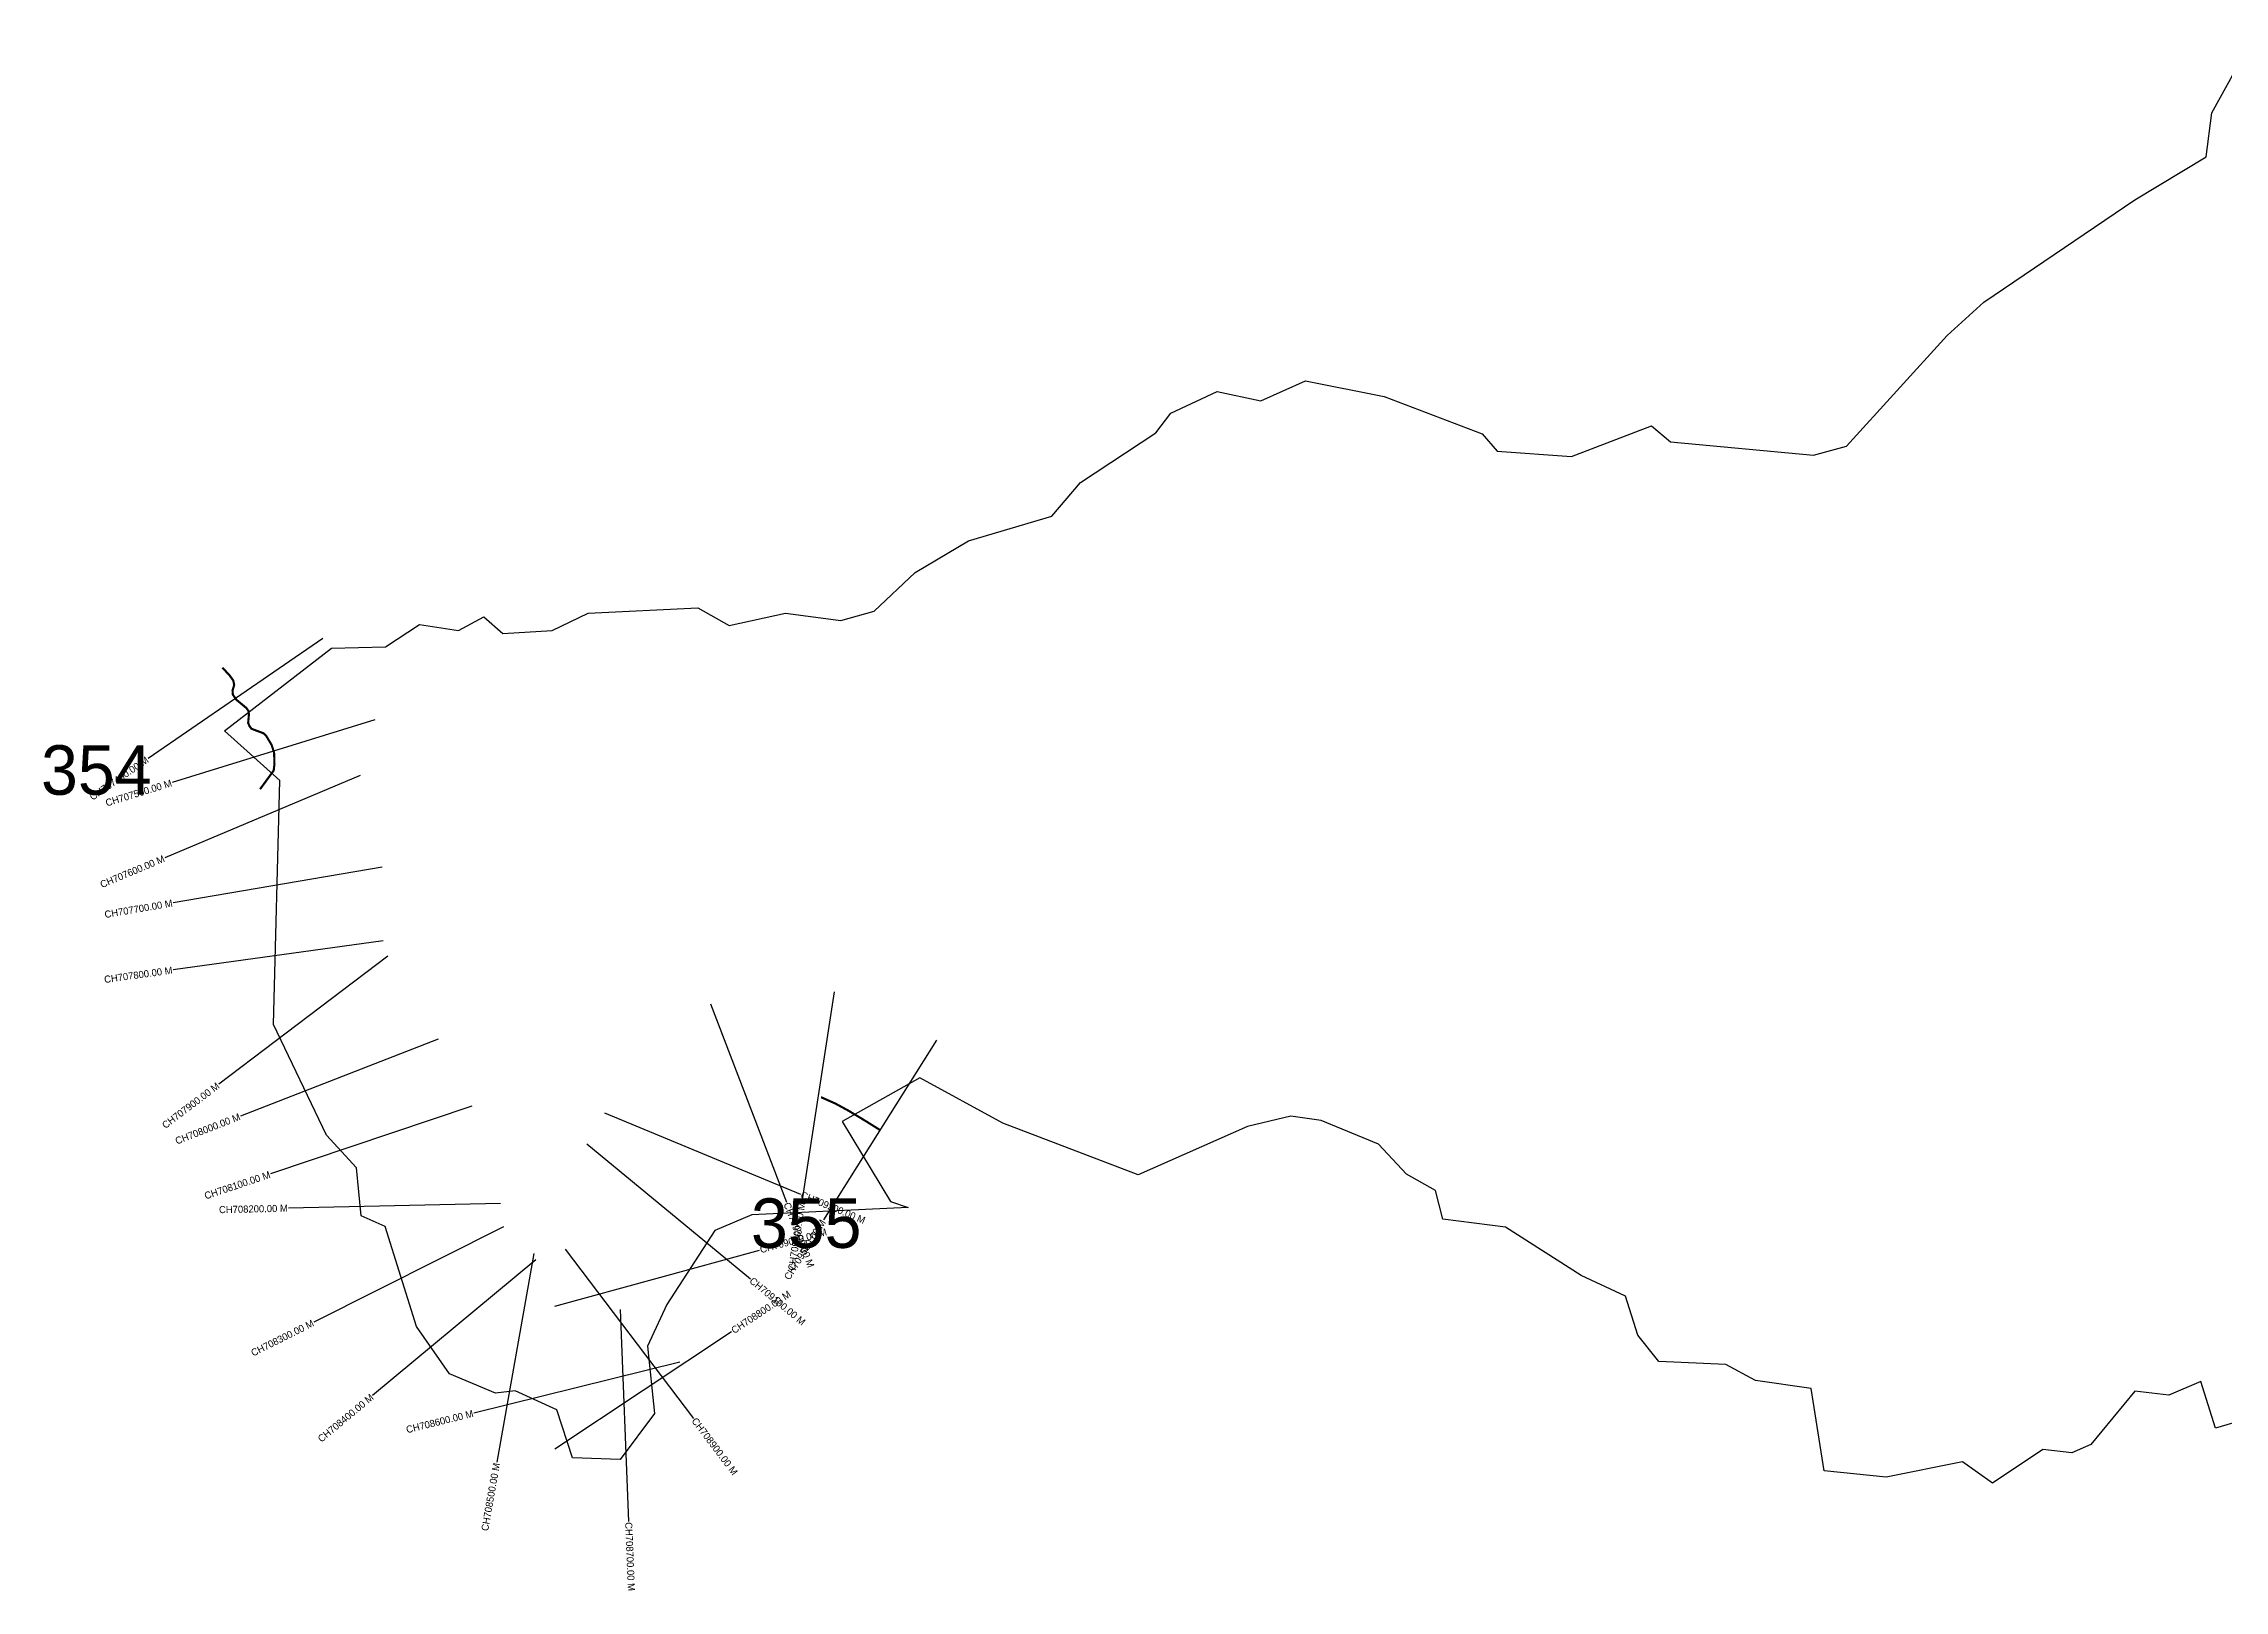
# Model space of a CAD drawing. Header units: metres. Extents: x 351032 to 357899, y 1752801 to 1757437.
# Drawn here: x 351032 to 354116, y 1752967 to 1755154 of the extents above; entities that cross this region are included whole.
import ezdxf
from ezdxf.enums import TextEntityAlignment as Align

# ---------------------------------------------------------------- set-up
doc = ezdxf.new("R2010")
doc.units = ezdxf.units.M
for name, color, linetype in [('CS', 134, 'Continuous'), ('CSMark', 6, 'Continuous'), ('NATURALLY PROTECTED', 3, 'Continuous')]:
    doc.layers.add(name, color=color, linetype=linetype)

msp = doc.modelspace()

# ---------------------------------------------------------------- linework, layer by layer
at = {"color": 6}
msp.add_lwpolyline([(354237.3, 1753236.3), (354103.3, 1753196.5), (354082.3, 1753262.8), (354037.3, 1753243.5), (353989.2, 1753249.1), (353927, 1753173.5), (353900, 1753161.8), (353859, 1753166.3), (353787.7, 1753119), (353745.6, 1753149.3), (353637.4, 1753127.6), (353549.7, 1753136.4), (353531.5, 1753252.5), (353452.5, 1753264), (353410.8, 1753286.8), (353315.9, 1753291.1), (353286.5, 1753327.9), (353269, 1753383.2), (353206.2, 1753412.5), (353099.1, 1753480.7), (353010.7, 1753492.3), (353000.3, 1753532.8), (352959.3, 1753555.7), (352919.6, 1753598.1), (352838.7, 1753631.6), (352795.9, 1753637.7), (352734.4, 1753622.9), (352579.7, 1753554.9), (352388.6, 1753627.9), (352271.2, 1753692.1), (352161.5, 1753630), (352229.8, 1753516.9), (352254.5, 1753508.8), (352033.6, 1753498.1), (351981.5, 1753476.1), (351913.2, 1753371.6), (351886, 1753312.8), (351896.1, 1753217.5), (351847.5, 1753152.4), (351779.8, 1753154.9), (351757.7, 1753222.4), (351698.9, 1753249.5), (351671.3, 1753246.1), (351606.3, 1753273.3), (351559.6, 1753340.5), (351515.1, 1753481.8), (351481.1, 1753496.8), (351474.4, 1753564.5), (351432.3, 1753611), (351357.1, 1753767.3), (351366.2, 1754112.2), (351288.1, 1754182.3), (351439.2, 1754299.2), (351515.5, 1754301.4), (351563.8, 1754332.7), (351618.8, 1754324.2), (351654.6, 1754343.6), (351681.3, 1754320.2), (351751.2, 1754324.4), (351802.4, 1754348.9), (351957.3, 1754356.5), (352001.4, 1754331.6), (352081.3, 1754348.8), (352159.5, 1754338.3), (352206.5, 1754351.6), (352264.4, 1754406.1), (352339.9, 1754450.9), (352457.8, 1754485.9), (352498.3, 1754533.5), (352604.8, 1754603.5), (352626.1, 1754631.4), (352691.6, 1754662.2), (352753.5, 1754649), (352816.4, 1754677.4), (352927.7, 1754655.1), (353066.2, 1754602.5), (353087.5, 1754578), (353192.5, 1754570.2), (353305.7, 1754613.7), (353332.5, 1754591.2), (353534.7, 1754572.2), (353581.3, 1754585), (353723.6, 1754741.1), (353775.6, 1754788.3), (353989.2, 1754933.3), (354089.8, 1754994.1), (354097.9, 1755055.9), (354151.9, 1755153.9)], dxfattribs=at)
at = {"layer": 'CS'}
for p, q in [((351427.1, 1754313.2), (351179.8, 1754143.3)), ((351500.7, 1754197.9), (351214.1, 1754109.3)), ((351479.9, 1754119.2), (351203.4, 1754002.8)), ((351511.1, 1753989.9), (351215.4, 1753939.2)), ((351512.4, 1753885.4), (351215.2, 1753844.4)), ((351519, 1753863.9), (351279.8, 1753682.8)), ((351975.2, 1753796.4), (352082.4, 1753516.2)), ((352149.8, 1753813.3), (352104.5, 1753516.8)), ((351590, 1753746.8), (351310.5, 1753637.9)), ((352294.8, 1753745), (352135.1, 1753491.1)), ((351637.5, 1753651.7), (351353.2, 1753556)), ((351825.2, 1753642.2), (352102.4, 1753527.5)), ((351800.3, 1753598.8), (352031.6, 1753407.7)), ((351678.4, 1753514.3), (351378.5, 1753507.7)), ((351682.3, 1753481.2), (351414.2, 1753346.4)), ((351769.8, 1753449.5), (351951.1, 1753210.5)), ((351728.1, 1753434.5), (351497.4, 1753242.7)), ((351725.2, 1753443.8), (351672.9, 1753148.4)), ((351754.9, 1753369.3), (352044.3, 1753448.4)), ((351847.2, 1753364.5), (351859.4, 1753064.8)), ((351755, 1753167.5), (352005, 1753333.2)), ((351931.7, 1753290.1), (351640.5, 1753218))]:
    msp.add_line(p, q, dxfattribs=at)
at = {"layer": 'NATURALLY PROTECTED', "const_width": 3, "flags": 128}
for points in [[(351285.1, 1754271.9), (351285.9, 1754270.7), (351294.6, 1754261.6), (351300.3, 1754253.7), (351301.7, 1754247.4), (351299.3, 1754239.4), (351299.8, 1754233.6), (351304.6, 1754226.5), (351313, 1754219.6), (351318.8, 1754214.8), (351321.9, 1754210.5), (351322.5, 1754205.6), (351321.4, 1754193.8), (351323.1, 1754189.4), (351326.1, 1754185.4), (351334.9, 1754182.1), (351342.9, 1754179.1), (351346.8, 1754175.5), (351350.3, 1754169.7), (351354.7, 1754162.3), (351358.1, 1754151.2), (351358.6, 1754135.4), (351357.5, 1754126.3), (351348.5, 1754114), (351338.2, 1754099.9)], [(352131.2, 1753664.4), (352131.8, 1753664.4), (352151.8, 1753655.5), (352171.1, 1753645), (352196.4, 1753629.7), (352214.7, 1753618.2)]]:
    msp.add_lwpolyline(points, dxfattribs=at)

# ---------------------------------------------------------------- texts
at = {"char_height": 70, "attachment_point": 1}
for s, insert in [('354', (351028.6, 1754162.1)), ('355', (352032.4, 1753521.5))]:
    msp.add_mtext_dynamic_manual_height_columns(s, width=95.172, gutter_width=1, heights=[0], dxfattribs=dict(at, insert=insert))
at = {"layer": 'CSMark'}
for s, rotation, p in [('CH707400.00 M', 34.4799, (351179, 1754142.8)), ('CH707500.00 M', 17.1899, (351213.1, 1754109)), ('CH707600.00 M', 22.8428, (351202.5, 1754002.4)), ('CH707700.00 M', 9.7325, (351214.4, 1753939.1)), ('CH707800.00 M', 7.868, (351214.3, 1753844.2)), ('CH707900.00 M', 37.1296, (351279, 1753682.2)), ('CH708000.00 M', 21.287, (351309.6, 1753637.5)), ('CH708100.00 M', 18.599, (351352.2, 1753555.7)), ('CH708200.00 M', 1.268, (351377.5, 1753507.7)), ('CH709400.00 M', 81.3065, (352104.3, 1753515.8)), ('CH709500.00 M', 57.8264, (352134.5, 1753490.2)), ('CH708300.00 M', 26.6973, (351413.3, 1753346)), ('CH708400.00 M', 39.7381, (351496.7, 1753242.1)), ('CH708600.00 M', 13.9134, (351639.5, 1753217.7)), ('CH708500.00 M', 79.9654, (351672.7, 1753147.4))]:
    msp.add_text(s, height=10, rotation=rotation, dxfattribs=at).set_placement(p, align=Align.MIDDLE_RIGHT)
for s, rotation, p in [('CH709300.00 M', 290.9365, (352082.8, 1753515.3)), ('CH709200.00 M', 337.527, (352103.4, 1753527.1)), ('CH709000.00 M', 15.2862, (352045.3, 1753448.7)), ('CH708800.00 M', 33.5415, (352005.9, 1753333.8)), ('CH709100.00 M', 320.4279, (352032.4, 1753407)), ('CH708900.00 M', 307.1917, (351951.7, 1753209.7)), ('CH708700.00 M', 272.3273, (351859.4, 1753063.8))]:
    msp.add_text(s, height=10, rotation=rotation, dxfattribs=at).set_placement(p, align=Align.MIDDLE_LEFT)

doc.saveas('drawing.dxf')
